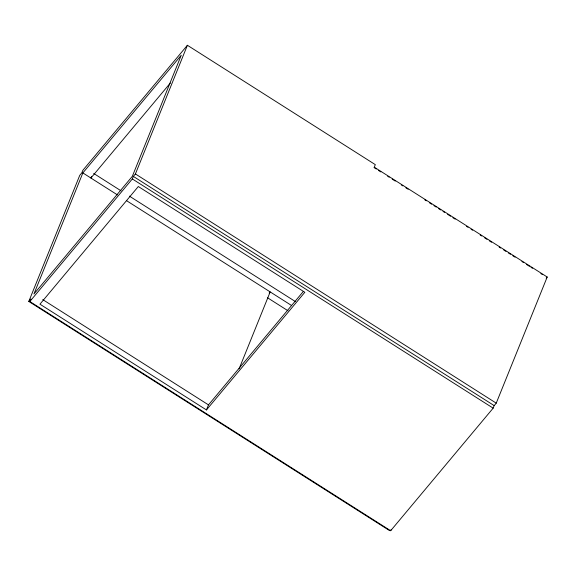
<?xml version="1.0" encoding="UTF-8"?>
<svg xmlns="http://www.w3.org/2000/svg" width="576" height="576" viewBox="0 0 576 576"><rect width="100%" height="100%" fill="white"/><g stroke="black" fill="none" stroke-linecap="round" stroke-linejoin="round"><path stroke-width="0.86" d="M28.8 301.45L79.762 175.313L81.821 172.85L82.843 170.316L187.402 45.274L375.307 164.642L374.285 167.17L547.2 277.013L496.238 403.15L494.179 405.612L493.157 408.146L390.658 530.726L29.837 301.522L30.859 298.987L28.8 301.45L389.628 530.654M82.858 172.922L33.941 293.998L132.322 176.335L181.238 55.26L82.858 172.922L117.497 194.926M91.49 176.587L90.907 178.034L170.302 83.081M29.837 301.522L132.329 178.942L133.351 176.407L135.41 173.945L187.402 45.274M206.446 409.939L304.826 292.284L138.326 186.516L39.946 304.178L206.446 409.939L208.49 404.878L303.415 291.348M239.098 368.849L270.18 291.917L269.15 293.141M390.658 530.726L391.169 529.459M546.17 278.244L547.2 277.013M374.011 167.58L376.286 169.027M378.562 170.474L380.837 171.914M387.662 176.256L389.174 177.214M392.213 179.143L395.244 181.073M401.314 184.925L402.826 185.89M405.864 187.812L408.139 189.259M424.822 199.858L426.341 200.822M429.372 202.752L431.647 204.192M433.922 205.639L436.198 207.086M438.473 208.534L440.748 209.974M443.023 211.421L444.542 212.386M447.574 214.315L450.605 216.238M452.88 217.685L455.155 219.132M466.531 226.354L468.05 227.318M471.082 229.248L472.601 230.213M480.182 235.03L481.702 235.987M484.733 237.917L487.008 239.364M489.283 240.811L491.558 242.251M499.147 247.068L500.659 248.033M503.698 249.962L505.973 251.41M508.248 252.85L510.523 254.297M512.798 255.744L515.074 257.184M521.899 261.526L523.411 262.49M526.45 264.413L529.481 266.342M531 267.307L532.512 268.265M540.857 273.564L542.376 274.529M135.41 173.945L496.238 403.15M133.351 176.407L494.179 405.612M132.329 178.942L493.157 408.146M93.715 173.455L121.039 190.814M129.384 196.114L295.567 301.68M126.612 200.714L291.377 305.381M267.581 297.799L288.022 310.781M42.746 299.592L208.49 404.878"/></g></svg>
